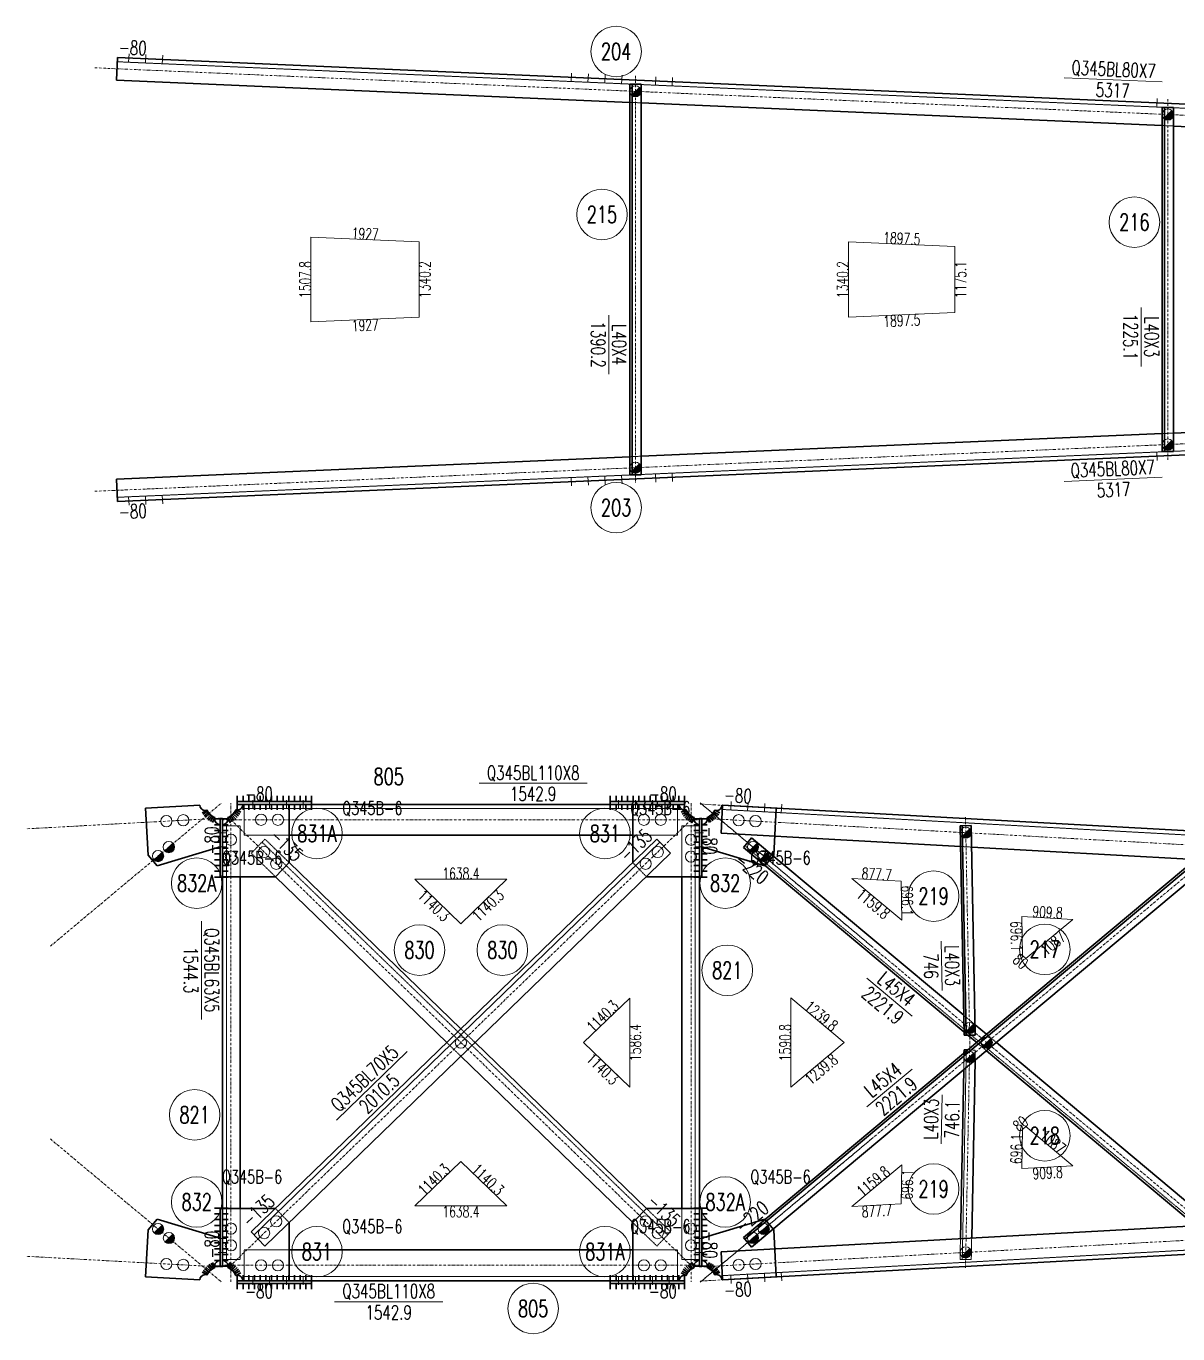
# Model space of a CAD drawing. Extents: x 4047 to 43290, y -150151 to -101862.
# Drawn here: x 23599 to 27700, y -113804 to -109148 of the extents above; entities that cross this region are included whole.
import ezdxf
from ezdxf.enums import TextEntityAlignment as Align

# ---------------------------------------------------------------- set-up
doc = ezdxf.new("R2010")
doc.units = 0
doc.header["$MEASUREMENT"] = 0
doc.linetypes.add('Dash', pattern=[2.75, 2, -0.75])
doc.linetypes.add('DashDot', pattern=[15.6, 9, -3, 0.6, -3])
doc.layers.get('0').update_dxf_attribs({"linetype": 'CONTINUOUS', "lineweight": 25})
doc.styles.get("Standard").update_dxf_attribs({"font": 'simplex.shx', "width": 0.7, "height": 3, "bigfont": 'gbhzfs.shx'})

# ---------------------------------------------------------------- blocks, each defined once
blk = doc.blocks.new('M16X40S')
at = {"color": 3, "linetype": 'Continuous', "lineweight": 13}
blk.add_line((-0.707, -0.707), (0.707, 0.707), dxfattribs=at)
blk.add_circle((0, 0), 1, dxfattribs=at)
for radius in [0.9, 0.8, 0.7, 0.6, 0.5, 0.4, 0.3, 0.2, 0.1]:
    blk.add_arc((0, 0), radius, 225, 45, dxfattribs=at)
blk = doc.blocks.new('M20X45S')
at = {"color": 3, "linetype": 'Continuous', "lineweight": 13}
blk.add_circle((0, 0), 1, dxfattribs=at)

msp = doc.modelspace()

# ---------------------------------------------------------------- linework, layer by layer
at = {"color": 1, "linetype": 'Dash', "lineweight": 20}
for p, q in [((23924.26328, -109274.64153), (29236.19232, -109505.92158)), ((25788.42762, -109420.86836), (25748.42762, -109419.12677)), ((27684.11243, -109503.40599), (27644.11243, -109501.6644)), ((23924.26328, -110825.47255), (29236.19232, -110594.1925)), ((27684.11243, -110596.70809), (27644.11243, -110598.44968)), ((25788.42762, -110679.24573), (25748.42762, -110680.98732)), ((24375.86453, -112028.8739), (24375.86453, -111918.8739)), ((24375.86453, -111918.8739), (24535.68979, -111918.8739)), ((24375.86453, -111933.8739), (25918.8057, -111933.8739)), ((25758.9803, -111918.8739), (25918.8057, -111918.8739)), ((25918.8057, -111918.8739), (25918.8057, -112028.8739)), ((26078.20214, -111937.15709), (31646.81861, -112242.8102)), ((24298.1475, -111994.90565), (24361.1475, -111994.90565)), ((24298.1475, -112176.39999), (24298.1475, -111994.90565)), ((24313.1475, -113539.21857), (24313.1475, -111994.90565)), ((24361.1475, -111994.90565), (24361.1475, -112176.39999)), ((24535.68979, -112028.8739), (24375.86453, -112028.8739)), ((25918.8057, -112028.8739), (25758.9803, -112028.8739)), ((25933.52273, -111994.90565), (25996.52273, -111994.90565)), ((25933.52273, -112176.40009), (25933.52273, -111994.90565)), ((25981.52273, -111994.90565), (25981.52273, -113539.21857)), ((25996.52273, -111994.90565), (25996.52273, -112176.40009)), ((24400.78693, -112092.92627), (24449.47994, -112042.63719)), ((24439.04572, -112053.41343), (25883.44896, -113451.97413)), ((24449.47994, -112042.63719), (24535.68979, -112126.11091)), ((27862.87906, -113491.94303), (26158.49676, -112066.50628)), ((26965.81024, -112071.00453), (26925.76089, -112068.80628)), ((24486.99679, -112176.39999), (24400.78693, -112092.92627)), ((25758.9803, -112126.11101), (25807.6733, -112176.40009)), ((26937.24986, -112669.57133), (26977.90745, -112703.57475)), ((25147.3351, -112718.3438), (25197.65033, -112767.06213)), ((26952.32463, -112740.84239), (26938.38996, -112729.18832)), ((25147.3351, -112815.78046), (25097.01986, -112767.06213)), ((27018.74703, -112796.39385), (26983.67533, -112767.06211)), ((27018.74703, -112737.73037), (27053.81873, -112767.06211)), ((26932.35062, -113539.10285), (26946.63719, -112793.10815)), ((26937.26777, -112864.53791), (26938.40952, -112804.91954)), ((26952.40051, -112793.21837), (26978.63134, -112793.72004)), ((26978.63134, -112793.72004), (26977.92632, -112830.53369)), ((26078.20214, -113596.96713), (31646.81861, -113291.31402)), ((24298.1475, -113539.21857), (24298.1475, -113357.72412)), ((24361.1475, -113357.72412), (24361.1475, -113539.21857)), ((24535.68993, -113408.0132), (24486.99693, -113357.72412)), ((25807.67332, -113357.72418), (25893.88317, -113441.1979)), ((25933.52273, -113539.21857), (25933.52273, -113357.72418)), ((25996.52273, -113357.72418), (25996.52273, -113539.21857)), ((25845.19017, -113491.48698), (25758.98032, -113408.01326)), ((25893.88317, -113441.1979), (25845.19017, -113491.48698)), ((26924.35208, -113538.94988), (26925.76221, -113465.31787)), ((26965.81164, -113463.11961), (26964.34477, -113539.71475)), ((24375.86453, -113505.25031), (24535.68993, -113505.25031)), ((24375.86453, -113615.25031), (24375.86453, -113505.25031)), ((25758.98032, -113505.25031), (25918.8057, -113505.25031)), ((25918.8057, -113505.25031), (25918.8057, -113615.25031)), ((24361.1475, -113539.21857), (24298.1475, -113539.21857)), ((25996.52273, -113539.21857), (25933.52273, -113539.21857)), ((26964.34477, -113539.71475), (26924.35208, -113538.94988)), ((25918.8057, -113600.25031), (24375.86453, -113600.25031)), ((24535.68993, -113615.25031), (24375.86453, -113615.25031)), ((25918.8057, -113615.25031), (25758.98032, -113615.25031))]:
    msp.add_line(p, q, dxfattribs=at)
at = {"color": 2, "linetype": 'DashDot', "lineweight": 15}
for p, q in [((23843.25154, -109296.13798), (29529.82564, -109543.72999)), ((25768.42762, -109324.95966), (25768.42762, -110775.15442)), ((27664.11243, -109407.4973), (27664.11243, -110692.61678)), ((23843.25154, -110803.9761), (29529.82564, -110556.38409)), ((23685.43946, -112423.88906), (24295.26093, -111913.84713)), ((24328.1475, -113619.21857), (24328.1475, -111914.90565)), ((25966.52273, -111914.90565), (25966.52273, -113619.21857)), ((25999.14471, -111917.79516), (31677.59586, -112229.47694)), ((27895.51482, -113499.68301), (25999.36072, -111913.86054)), ((26609.18242, -112423.91475), (25999.37139, -111913.86033)), ((24298.25965, -111967.71996), (23599.31184, -112006.08614)), ((24295.86453, -111973.8739), (25998.8057, -111973.8739)), ((24328.14735, -111973.8738), (25966.52275, -113560.25037)), ((25966.52273, -111973.8739), (24328.1475, -113560.25031)), ((25996.40359, -111967.71997), (31674.85474, -112279.40174)), ((25996.41058, -111967.71996), (26695.35839, -112006.08614)), ((26943.77674, -111964.86274), (26959.1878, -112770.71663)), ((27895.50636, -112034.4483), (25999.36072, -113620.26367)), ((26943.774, -113569.32681), (26959.20942, -112763.34311)), ((23685.48781, -113110.20946), (24295.29884, -113620.26388)), ((26609.23077, -113110.23515), (25999.4093, -113620.27708)), ((25996.40359, -113566.40425), (31674.85474, -113254.72247)), ((25999.14471, -113616.32905), (31677.59586, -113304.64728)), ((24298.25965, -113566.40425), (23599.31184, -113528.03808)), ((25998.8057, -113560.25031), (24295.86453, -113560.25031)), ((25996.41058, -113566.40425), (26695.35839, -113528.03808))]:
    msp.add_line(p, q, dxfattribs=at)
at = {"color": 7, "linetype": 'Continuous', "lineweight": 13}
for p, q in [((27294.62982, -109331.30117), (27644.29854, -109346.52566)), ((27569.11243, -110149.24362), (27569.11243, -110359.24362)), ((25673.42762, -110176.75617), (25673.42762, -110386.75617)), ((27294.62982, -110768.81291), (27644.29854, -110753.58842)), ((25211.99198, -111843.8739), (25596.99198, -111843.8739)), ((24223.1475, -112684.67662), (24223.1475, -112334.67662)), ((26857.20391, -112406.43278), (26860.54998, -112581.40079)), ((26753.92029, -112672.6821), (26592.83198, -112537.9581)), ((24955.80639, -112799.39733), (24704.361, -113042.86234)), ((26753.91747, -112861.44448), (26592.82916, -112996.16848)), ((26857.21477, -113127.66991), (26860.56558, -112952.70199)), ((25082.67825, -113690.25031), (24697.67825, -113690.25031))]:
    msp.add_line(p, q, dxfattribs=at)
at = {"color": 7, "linetype": 'Continuous', "lineweight": 30}
for p, q in [((25756.42762, -109354.95966), (25756.42762, -110745.15442)), ((27652.11243, -109437.4973), (27652.11243, -110662.61678)), ((24351.17277, -111908.86919), (24351.17277, -111888.88096)), ((24371.50875, -111908.86919), (24371.50875, -111888.88096)), ((24391.84473, -111908.86919), (24391.84473, -111888.88096)), ((24412.18071, -111908.86919), (24412.18071, -111888.88096)), ((24432.51669, -111908.86919), (24432.51669, -111888.88096)), ((24452.85267, -111908.86919), (24452.85267, -111888.88096)), ((24473.18865, -111908.86919), (24473.18865, -111888.88096)), ((24493.52464, -111908.86919), (24493.52464, -111888.88096)), ((24513.86062, -111908.86919), (24513.86062, -111888.88096)), ((24534.1966, -111908.86919), (24534.1966, -111888.88096)), ((24554.53258, -111908.86919), (24554.53258, -111888.88096)), ((24574.86856, -111908.86919), (24574.86856, -111888.88096)), ((24595.20454, -111908.86919), (24595.20454, -111888.88096)), ((24615.54052, -111908.86919), (24615.54052, -111888.88096)), ((25679.12971, -111908.86919), (25679.12971, -111888.88096)), ((25699.46569, -111908.86919), (25699.46569, -111888.88096)), ((25719.80167, -111908.86919), (25719.80167, -111888.88096)), ((25740.13765, -111908.86919), (25740.13765, -111888.88096)), ((25760.47363, -111908.86919), (25760.47363, -111888.88096)), ((25780.80961, -111908.86919), (25780.80961, -111888.88096)), ((25801.14559, -111908.86919), (25801.14559, -111888.88096)), ((25821.48158, -111908.86919), (25821.48158, -111888.88096)), ((25841.81756, -111908.86919), (25841.81756, -111888.88096)), ((25862.15354, -111908.86919), (25862.15354, -111888.88096)), ((25882.48952, -111908.86919), (25882.48952, -111888.88096)), ((25902.8255, -111908.86919), (25902.8255, -111888.88096)), ((25923.16148, -111908.86919), (25923.16148, -111888.88096)), ((25943.49746, -111908.86919), (25943.49746, -111888.88096)), ((24345.70598, -111938.16825), (24363.79792, -111946.69361)), ((24351.17277, -111918.86331), (24351.17277, -111938.85155)), ((24371.50875, -111918.86331), (24371.50875, -111938.85155)), ((24391.84473, -111918.86331), (24391.84473, -111938.85155)), ((24412.18071, -111918.86331), (24412.18071, -111938.85155)), ((24432.51669, -111918.86331), (24432.51669, -111938.85155)), ((24452.85267, -111918.86331), (24452.85267, -111938.85155)), ((24473.18865, -111918.86331), (24473.18865, -111938.85155)), ((24493.52464, -111918.86331), (24493.52464, -111938.85155)), ((24513.86062, -111918.86331), (24513.86062, -111938.85155)), ((24534.1966, -111918.86331), (24534.1966, -111938.85155)), ((24554.53258, -111918.86331), (24554.53258, -111938.85155)), ((24574.86856, -111918.86331), (24574.86856, -111938.85155)), ((24595.20454, -111918.86331), (24595.20454, -111938.85155)), ((24615.54052, -111918.86331), (24615.54052, -111938.85155)), ((25679.12971, -111918.86331), (25679.12971, -111938.85155)), ((25699.46569, -111918.86331), (25699.46569, -111938.85155)), ((25719.80167, -111918.86331), (25719.80167, -111938.85155)), ((25740.13765, -111918.86331), (25740.13765, -111938.85155)), ((25760.47363, -111918.86331), (25760.47363, -111938.85155)), ((25780.80961, -111918.86331), (25780.80961, -111938.85155)), ((25801.14559, -111918.86331), (25801.14559, -111938.85155)), ((25821.48158, -111918.86331), (25821.48158, -111938.85155)), ((25841.81756, -111918.86331), (25841.81756, -111938.85155)), ((25862.15354, -111918.86331), (25862.15354, -111938.85155)), ((25882.48952, -111918.86331), (25882.48952, -111938.85155)), ((25902.8255, -111918.86331), (25902.8255, -111938.85155)), ((25923.16148, -111918.86331), (25923.16148, -111938.85155)), ((25948.96425, -111938.16825), (25930.87231, -111946.69361)), ((25943.49746, -111918.86331), (25943.49746, -111938.85155)), ((24243.51951, -111940.05928), (24225.75601, -111949.24764)), ((24245.41023, -111943.42976), (24228.31015, -111953.80074)), ((24248.60421, -111948.14754), (24232.62482, -111960.17388)), ((24252.25383, -111952.52361), (24237.55501, -111966.08541)), ((24256.3226, -111956.5138), (24243.05142, -111971.47568)), ((24260.7697, -111960.07791), (24249.0589, -111976.29035)), ((24265.55045, -111963.18007), (24255.51711, -111980.48099)), ((24270.6168, -111965.78917), (24262.36113, -111984.00556)), ((24290.14279, -111970.90094), (24270.15455, -111970.90094)), ((24298.13808, -111970.90094), (24318.12632, -111970.90094)), ((24317.53048, -111965.85241), (24325.73628, -111984.09151)), ((24323.01242, -111963.01984), (24333.1417, -111980.26506)), ((24327.76965, -111959.8961), (24339.56814, -111976.04527)), ((24332.19151, -111956.31368), (24345.54152, -111971.20586)), ((24336.23414, -111952.30815), (24351.00262, -111965.79488)), ((24339.8574, -111947.91919), (24355.8972, -111959.86594)), ((24343.02523, -111943.19027), (24360.17655, -111953.47775)), ((25951.89262, -111943.59921), (25934.82819, -111954.03017)), ((25955.0995, -111948.30073), (25939.16028, -111960.38135)), ((25958.75911, -111952.6589), (25944.10396, -111966.2687)), ((25962.83513, -111956.6305), (25949.61017, -111971.63385)), ((25967.28719, -111960.17608), (25955.62436, -111976.42349)), ((25972.0712, -111963.26032), (25962.08696, -111980.58992)), ((25977.13975, -111965.85241), (25968.93395, -111984.09151)), ((25996.53215, -111970.90094), (25976.54391, -111970.90094)), ((26004.52744, -111970.90094), (26024.51568, -111970.90094)), ((26024.05343, -111965.78917), (26032.3091, -111984.00556)), ((26027.51583, -111964.07612), (26036.98639, -111981.69144)), ((26032.3951, -111961.12897), (26043.57767, -111977.7102)), ((26036.95549, -111957.70927), (26049.7382, -111973.09061)), ((26041.15119, -111953.85151), (26055.40607, -111967.87925)), ((26044.94012, -111949.59464), (26060.52445, -111962.12874)), ((26048.28439, -111944.98169), (26065.04215, -111955.89722)), ((26051.15072, -111940.05928), (26068.91422, -111949.24764)), ((24290.14279, -111991.60385), (24270.15455, -111991.60385)), ((24290.14279, -112012.30676), (24270.15455, -112012.30676)), ((24290.14279, -112033.00968), (24270.15455, -112033.00968)), ((24298.13808, -111991.60385), (24318.12632, -111991.60385)), ((24298.13808, -112012.30676), (24318.12632, -112012.30676)), ((24298.13808, -112033.00968), (24318.12632, -112033.00968)), ((25996.53215, -111991.60385), (25976.54391, -111991.60385)), ((25996.53215, -112012.30676), (25976.54391, -112012.30676)), ((25996.53215, -112033.00968), (25976.54391, -112033.00968)), ((26004.52744, -111991.60385), (26024.51568, -111991.60385)), ((26004.52744, -112012.30676), (26024.51568, -112012.30676)), ((26004.52744, -112033.00968), (26024.51568, -112033.00968)), ((26932.35255, -111995.08668), (26946.61639, -112740.95154)), ((24290.14279, -112053.71259), (24270.15455, -112053.71259)), ((24290.14279, -112074.4155), (24270.15455, -112074.4155)), ((24298.13808, -112053.71259), (24318.12632, -112053.71259)), ((24298.13808, -112074.4155), (24318.12632, -112074.4155)), ((25855.62436, -112053.41353), (24411.22129, -113451.97407)), ((25996.53215, -112053.71259), (25976.54391, -112053.71259)), ((25996.53215, -112074.4155), (25976.54391, -112074.4155)), ((26004.52744, -112053.71259), (26024.51568, -112053.71259)), ((26004.52744, -112074.4155), (26024.51568, -112074.4155)), ((27862.8706, -112042.18828), (26158.49676, -113467.61793)), ((24290.14279, -112095.11842), (24270.15455, -112095.11842)), ((24290.14279, -112115.82133), (24270.15455, -112115.82133)), ((24298.13808, -112095.11842), (24318.12632, -112095.11842)), ((24298.13808, -112115.82133), (24318.12632, -112115.82133)), ((25996.53215, -112095.11842), (25976.54391, -112095.11842)), ((25996.53215, -112115.82133), (25976.54391, -112115.82133)), ((26004.52744, -112095.11842), (26024.51568, -112095.11842)), ((26004.52744, -112115.82133), (26024.51568, -112115.82133)), ((24290.14279, -112136.52424), (24270.15455, -112136.52424)), ((24290.14279, -112157.22716), (24270.15455, -112157.22716)), ((24298.13808, -112136.52424), (24318.12632, -112136.52424)), ((24298.13808, -112157.22716), (24318.12632, -112157.22716)), ((25996.53215, -112136.52424), (25976.54391, -112136.52424)), ((25996.53215, -112157.22716), (25976.54391, -112157.22716)), ((26004.52744, -112136.52424), (26024.51568, -112136.52424)), ((26004.52744, -112157.22716), (26024.51568, -112157.22716)), ((24290.14279, -112177.93007), (24270.15455, -112177.93007)), ((24298.13808, -112177.93007), (24318.12632, -112177.93007)), ((25996.53215, -112177.93007), (25976.54391, -112177.93007)), ((26004.52744, -112177.93007), (26024.51568, -112177.93007)), ((24290.14279, -113356.19415), (24270.15455, -113356.19415)), ((24290.14279, -113376.89706), (24270.15455, -113376.89706)), ((24298.13808, -113356.19415), (24318.12632, -113356.19415)), ((24298.13808, -113376.89706), (24318.12632, -113376.89706)), ((25996.53215, -113356.19415), (25976.54391, -113356.19415)), ((25996.53215, -113376.89706), (25976.54391, -113376.89706)), ((26004.52744, -113356.19415), (26024.51568, -113356.19415)), ((26004.52744, -113376.89706), (26024.51568, -113376.89706)), ((24290.14279, -113397.59997), (24270.15455, -113397.59997)), ((24290.14279, -113418.30289), (24270.15455, -113418.30289)), ((24298.13808, -113397.59997), (24318.12632, -113397.59997)), ((24298.13808, -113418.30289), (24318.12632, -113418.30289)), ((25996.53215, -113397.59997), (25976.54391, -113397.59997)), ((25996.53215, -113418.30289), (25976.54391, -113418.30289)), ((26004.52744, -113397.59997), (26024.51568, -113397.59997)), ((26004.52744, -113418.30289), (26024.51568, -113418.30289)), ((24290.14279, -113439.0058), (24270.15455, -113439.0058)), ((24290.14279, -113459.70871), (24270.15455, -113459.70871)), ((24298.13808, -113439.0058), (24318.12632, -113439.0058)), ((24298.13808, -113459.70871), (24318.12632, -113459.70871)), ((25996.53215, -113439.0058), (25976.54391, -113439.0058)), ((25996.53215, -113459.70871), (25976.54391, -113459.70871)), ((26004.52744, -113439.0058), (26024.51568, -113439.0058)), ((26004.52744, -113459.70871), (26024.51568, -113459.70871)), ((24290.14279, -113480.41163), (24270.15455, -113480.41163)), ((24290.14279, -113501.11454), (24270.15455, -113501.11454)), ((24290.14279, -113521.81745), (24270.15455, -113521.81745)), ((24298.13808, -113480.41163), (24318.12632, -113480.41163)), ((24298.13808, -113501.11454), (24318.12632, -113501.11454)), ((24298.13808, -113521.81745), (24318.12632, -113521.81745)), ((25996.53215, -113480.41163), (25976.54391, -113480.41163)), ((25996.53215, -113501.11454), (25976.54391, -113501.11454)), ((25996.53215, -113521.81745), (25976.54391, -113521.81745)), ((26004.52744, -113480.41163), (26024.51568, -113480.41163)), ((26004.52744, -113501.11454), (26024.51568, -113501.11454)), ((26004.52744, -113521.81745), (26024.51568, -113521.81745)), ((24253.51904, -113580.2727), (24239.26416, -113566.24497)), ((24257.71474, -113576.41494), (24244.93203, -113561.0336)), ((24262.27514, -113572.99524), (24251.09256, -113556.41401)), ((24267.1544, -113570.0481), (24257.68384, -113552.43278)), ((24270.6168, -113568.33504), (24262.36113, -113550.11865)), ((24290.14279, -113542.52037), (24270.15455, -113542.52037)), ((24290.14279, -113563.22328), (24270.15455, -113563.22328)), ((24298.13808, -113542.52037), (24318.12632, -113542.52037)), ((24298.13808, -113563.22328), (24318.12632, -113563.22328)), ((24317.53048, -113568.27181), (24325.73628, -113550.0327)), ((24322.59903, -113570.86389), (24332.58327, -113553.53429)), ((24327.38304, -113573.94814), (24339.04587, -113557.70073)), ((24331.8351, -113577.49371), (24345.06006, -113562.49037)), ((24335.91113, -113581.46531), (24350.56627, -113567.85551)), ((25958.43609, -113581.81607), (25943.66761, -113568.32933)), ((25962.47872, -113577.81053), (25949.12871, -113562.91835)), ((25966.90058, -113574.22812), (25955.10209, -113558.07895)), ((25971.65781, -113571.10438), (25961.52853, -113553.85916)), ((25977.13975, -113568.27181), (25968.93395, -113550.0327)), ((25996.53215, -113542.52037), (25976.54391, -113542.52037)), ((25996.53215, -113563.22328), (25976.54391, -113563.22328)), ((26004.52744, -113542.52037), (26024.51568, -113542.52037)), ((26004.52744, -113563.22328), (26024.51568, -113563.22328)), ((26024.05343, -113568.33504), (26032.3091, -113550.11865)), ((26029.11978, -113570.94414), (26039.15312, -113553.64322)), ((26033.90053, -113574.0463), (26045.61133, -113557.83386)), ((26038.34763, -113577.61041), (26051.61881, -113562.64854)), ((26042.4164, -113581.60061), (26057.11522, -113568.0388)), ((24243.51951, -113594.06493), (24225.75601, -113584.87658)), ((24246.38584, -113589.14252), (24229.62808, -113578.227)), ((24249.73011, -113584.52957), (24234.14578, -113571.99547)), ((24339.57073, -113585.82349), (24355.50995, -113573.74287)), ((24342.77761, -113590.52501), (24359.84204, -113580.09404)), ((24345.70598, -113595.95597), (24363.79792, -113587.4306)), ((24351.17277, -113615.2609), (24351.17277, -113595.27267)), ((24371.50875, -113615.2609), (24371.50875, -113595.27267)), ((24391.84473, -113615.2609), (24391.84473, -113595.27267)), ((24412.18071, -113615.2609), (24412.18071, -113595.27267)), ((24432.51669, -113615.2609), (24432.51669, -113595.27267)), ((24452.85267, -113615.2609), (24452.85267, -113595.27267)), ((24473.18865, -113615.2609), (24473.18865, -113595.27267)), ((24493.52464, -113615.2609), (24493.52464, -113595.27267)), ((24513.86062, -113615.2609), (24513.86062, -113595.27267)), ((24534.1966, -113615.2609), (24534.1966, -113595.27267)), ((24554.53258, -113615.2609), (24554.53258, -113595.27267)), ((24574.86856, -113615.2609), (24574.86856, -113595.27267)), ((24595.20454, -113615.2609), (24595.20454, -113595.27267)), ((24615.54052, -113615.2609), (24615.54052, -113595.27267)), ((25679.12971, -113615.2609), (25679.12971, -113595.27267)), ((25699.46569, -113615.2609), (25699.46569, -113595.27267)), ((25719.80167, -113615.2609), (25719.80167, -113595.27267)), ((25740.13765, -113615.2609), (25740.13765, -113595.27267)), ((25760.47363, -113615.2609), (25760.47363, -113595.27267)), ((25780.80961, -113615.2609), (25780.80961, -113595.27267)), ((25801.14559, -113615.2609), (25801.14559, -113595.27267)), ((25821.48158, -113615.2609), (25821.48158, -113595.27267)), ((25841.81756, -113615.2609), (25841.81756, -113595.27267)), ((25862.15354, -113615.2609), (25862.15354, -113595.27267)), ((25882.48952, -113615.2609), (25882.48952, -113595.27267)), ((25902.8255, -113615.2609), (25902.8255, -113595.27267)), ((25923.16148, -113615.2609), (25923.16148, -113595.27267)), ((25948.96425, -113595.95597), (25930.87231, -113587.4306)), ((25951.645, -113590.93394), (25934.49368, -113580.64646)), ((25954.81283, -113586.20502), (25938.77303, -113574.25828)), ((25943.49746, -113615.2609), (25943.49746, -113595.27267)), ((26046.06602, -113585.97667), (26062.04541, -113573.95033)), ((26049.26, -113590.69446), (26066.36008, -113580.32348)), ((26051.15072, -113594.06493), (26068.91422, -113584.87658)), ((24351.17277, -113625.25502), (24351.17277, -113645.24326)), ((24371.50875, -113625.25502), (24371.50875, -113645.24326)), ((24391.84473, -113625.25502), (24391.84473, -113645.24326)), ((24412.18071, -113625.25502), (24412.18071, -113645.24326)), ((24432.51669, -113625.25502), (24432.51669, -113645.24326)), ((24452.85267, -113625.25502), (24452.85267, -113645.24326)), ((24473.18865, -113625.25502), (24473.18865, -113645.24326)), ((24493.52464, -113625.25502), (24493.52464, -113645.24326)), ((24513.86062, -113625.25502), (24513.86062, -113645.24326)), ((24534.1966, -113625.25502), (24534.1966, -113645.24326)), ((24554.53258, -113625.25502), (24554.53258, -113645.24326)), ((24574.86856, -113625.25502), (24574.86856, -113645.24326)), ((24595.20454, -113625.25502), (24595.20454, -113645.24326)), ((24615.54052, -113625.25502), (24615.54052, -113645.24326)), ((25679.12971, -113625.25502), (25679.12971, -113645.24326)), ((25699.46569, -113625.25502), (25699.46569, -113645.24326)), ((25719.80167, -113625.25502), (25719.80167, -113645.24326)), ((25740.13765, -113625.25502), (25740.13765, -113645.24326)), ((25760.47363, -113625.25502), (25760.47363, -113645.24326)), ((25780.80961, -113625.25502), (25780.80961, -113645.24326)), ((25801.14559, -113625.25502), (25801.14559, -113645.24326)), ((25821.48158, -113625.25502), (25821.48158, -113645.24326)), ((25841.81756, -113625.25502), (25841.81756, -113645.24326)), ((25862.15354, -113625.25502), (25862.15354, -113645.24326)), ((25882.48952, -113625.25502), (25882.48952, -113645.24326)), ((25902.8255, -113625.25502), (25902.8255, -113645.24326)), ((25923.16148, -113625.25502), (25923.16148, -113645.24326)), ((25943.49746, -113625.25502), (25943.49746, -113645.24326))]:
    msp.add_line(p, q, dxfattribs=at)
at = {"color": 1, "linetype": 'Continuous', "lineweight": 18}
for p, q in [((24613.32197, -109899.27323), (24613.32197, -110200.84085)), ((24998.35719, -109916.03757), (24613.32197, -109899.27323)), ((24998.35719, -110184.07652), (24998.35719, -109916.03757)), ((26526.70154, -109916.03757), (26526.70154, -110184.07652)), ((26905.8385, -109932.54509), (26526.70154, -109916.03757)), ((26905.8385, -110167.56899), (26905.8385, -109932.54509)), ((26526.70154, -110184.07652), (26905.8385, -110167.56899)), ((24613.32197, -110200.84085), (24998.35719, -110184.07652)), ((24983.49758, -112185.39076), (25147.3351, -112344.02841)), ((25311.17263, -112185.39076), (24983.49758, -112185.39076)), ((25147.3351, -112344.02841), (25311.17263, -112185.39076)), ((26539.41928, -112182.91492), (26717.34828, -112331.7234)), ((26714.68645, -112192.53508), (26539.41928, -112182.91492)), ((26717.34828, -112331.7234), (26714.68645, -112192.53508)), ((27144.12299, -112318.39569), (27146.78481, -112457.58401)), ((27325.81734, -112328.36863), (27144.12299, -112318.39569)), ((27159.06289, -112467.85261), (27325.81734, -112328.36863)), ((27146.78481, -112457.58401), (27159.06289, -112467.85261)), ((25748.0727, -112608.42447), (25584.23517, -112767.06212)), ((25748.0727, -112925.69976), (25748.0727, -112608.42447)), ((26512.30754, -112767.06211), (26322.10047, -112607.98504)), ((26322.10047, -112607.98504), (26322.10047, -112926.13918)), ((25584.23517, -112767.06212), (25748.0727, -112925.69976)), ((26322.10047, -112926.13918), (26512.30754, -112767.06211)), ((27146.79249, -113076.53378), (27144.12682, -113215.72531)), ((27159.06672, -113066.2684), (27146.79249, -113076.53378)), ((27325.82117, -113205.75238), (27159.06672, -113066.2684)), ((25147.33511, -113190.09583), (24983.49759, -113348.73347)), ((25311.17263, -113348.73347), (25147.33511, -113190.09583)), ((26717.35723, -113202.39333), (26539.42439, -113351.20502)), ((26714.69157, -113341.58486), (26717.35723, -113202.39333)), ((27144.12682, -113215.72531), (27325.82117, -113205.75238)), ((24983.49759, -113348.73347), (25311.17263, -113348.73347)), ((26539.42439, -113351.20502), (26714.69157, -113341.58486))]:
    msp.add_line(p, q, dxfattribs=at)
at = {"color": 7, "linetype": 'Continuous', "lineweight": 30}
for points in [[(23921.43588, -109339.58), (23924.91576, -109259.65573)], [(23924.91576, -109259.65573), (29037.0341, -109482.23607)], [(25748.42762, -109419.12677), (23921.43588, -109339.58)], [(25788.42762, -109354.95966), (25748.42762, -109354.95966)], [(25748.42762, -109354.95966), (25748.42762, -110745.15442)], [(25788.42762, -110745.15442), (25788.42762, -109354.95966)], [(27644.11243, -109501.6644), (25788.42762, -109420.86836)], [(27684.11243, -109437.4973), (27644.11243, -109437.4973)], [(27644.11243, -109437.4973), (27644.11243, -110662.61678)], [(27684.11243, -110662.61678), (27684.11243, -109437.4973)], [(29233.36492, -109570.86006), (27684.11243, -109503.40599)], [(29233.36492, -110529.25402), (27684.11243, -110596.70809)], [(23924.91576, -110840.45836), (29037.0341, -110617.87801)], [(27644.11243, -110598.44968), (25788.42762, -110679.24573)], [(25748.42762, -110680.98732), (23921.43588, -110760.53408)], [(27644.11243, -110662.61678), (27684.11243, -110662.61678)], [(23921.43588, -110760.53408), (23924.91576, -110840.45836)], [(25748.42762, -110745.15442), (25788.42762, -110745.15442)], [(24217.52753, -111922.08793), (24024.62445, -111932.6798)], [(24024.62445, -111932.6798), (24033.80942, -112099.97707)], [(24219.22772, -111929.12907), (24217.52753, -111922.08793)], [(24223.32425, -111935.10279), (24219.22772, -111929.12907)], [(24229.27976, -111939.22551), (24223.32425, -111935.10279)], [(24236.31306, -111940.95644), (24229.27976, -111939.22551)], [(24345.70598, -111938.16825), (24343.02523, -111943.19027)], [(24353.02085, -111938.76508), (24345.70598, -111938.16825)], [(24351.17277, -111908.86919), (24351.17277, -111918.86331)], [(24615.54052, -111908.86919), (24351.17277, -111908.86919)], [(24351.17277, -111918.86331), (24615.54052, -111918.86331)], [(24360.01241, -111936.69645), (24353.02085, -111938.76508)], [(24365.79787, -111932.25915), (24360.01241, -111936.69645)], [(24369.60833, -111926.04292), (24365.79787, -111932.25915)], [(24370.93735, -111918.8739), (24369.60833, -111926.04292)], [(24535.68979, -111918.8739), (24370.93735, -111918.8739)], [(24535.68979, -111918.8739), (25758.9803, -111918.8739)], [(24535.68979, -112126.11091), (24535.68979, -111918.8739)], [(24615.54052, -111918.86331), (24615.54052, -111908.86919)], [(25679.12971, -111908.86919), (25679.12971, -111918.86331)], [(25943.49746, -111908.86919), (25679.12971, -111908.86919)], [(25679.12971, -111918.86331), (25943.49746, -111918.86331)], [(25923.73288, -111918.8739), (25758.9803, -111918.8739)], [(25758.9803, -111918.8739), (25758.9803, -112126.11101)], [(25925.0619, -111926.04292), (25923.73288, -111918.8739)], [(25928.87236, -111932.25915), (25925.0619, -111926.04292)], [(25934.65782, -111936.69645), (25928.87236, -111932.25915)], [(25941.64938, -111938.76508), (25934.65782, -111936.69645)], [(25948.96425, -111938.16825), (25941.64938, -111938.76508)], [(25943.49746, -111918.86331), (25943.49746, -111908.86919)], [(25951.89262, -111943.59921), (25948.96425, -111938.16825)], [(26065.39047, -111939.22551), (26058.35717, -111940.95644)], [(26071.34598, -111935.10279), (26065.39047, -111939.22551)], [(26075.44251, -111929.12907), (26071.34598, -111935.10279)], [(26073.54224, -112022.02926), (26079.02447, -111922.17965)], [(26077.1427, -111922.08793), (26075.44251, -111929.12907)], [(26270.04538, -111932.67978), (26077.1427, -111922.08793)], [(26079.02447, -111922.17965), (31131.87511, -112199.52313)], [(26260.86042, -112099.97675), (26270.04538, -111932.67978)], [(24243.51951, -111940.05928), (24236.31306, -111940.95644)], [(24245.41023, -111943.42976), (24243.51951, -111940.05928)], [(24248.60421, -111948.14754), (24245.41023, -111943.42976)], [(24252.25383, -111952.52361), (24248.60421, -111948.14754)], [(24256.3226, -111956.5138), (24252.25383, -111952.52361)], [(24260.7697, -111960.07791), (24256.3226, -111956.5138)], [(24265.55045, -111963.18007), (24260.7697, -111960.07791)], [(24270.6168, -111965.78917), (24265.55045, -111963.18007)], [(24270.12976, -111973.0002), (24270.6168, -111965.78917)], [(24272.24234, -111979.93016), (24270.12976, -111973.0002)], [(24276.68499, -111985.6528), (24272.24234, -111979.93016)], [(24282.87475, -111989.4172), (24276.68499, -111985.6528)], [(24298.13808, -111970.90094), (24290.14279, -111970.90094)], [(24290.14279, -111970.90094), (24290.14279, -112177.93007)], [(24298.13808, -112177.93007), (24298.13808, -111970.90094)], [(24311.4265, -111985.69608), (24305.24949, -111989.4377)], [(24315.87193, -111980.00456), (24311.4265, -111985.69608)], [(24318.00615, -111973.10527), (24315.87193, -111980.00456)], [(24323.01242, -111963.01984), (24317.53048, -111965.85241)], [(24317.53048, -111965.85241), (24318.00615, -111973.10527)], [(24327.76965, -111959.8961), (24323.01242, -111963.01984)], [(24332.19151, -111956.31368), (24327.76965, -111959.8961)], [(24336.23414, -111952.30815), (24332.19151, -111956.31368)], [(24339.8574, -111947.91919), (24336.23414, -111952.30815)], [(24343.02523, -111943.19027), (24339.8574, -111947.91919)], [(25955.0995, -111948.30073), (25951.89262, -111943.59921)], [(25958.75911, -111952.6589), (25955.0995, -111948.30073)], [(25962.83513, -111956.6305), (25958.75911, -111952.6589)], [(25967.28719, -111960.17608), (25962.83513, -111956.6305)], [(25972.0712, -111963.26032), (25967.28719, -111960.17608)], [(25977.13975, -111965.85241), (25972.0712, -111963.26032)], [(25976.66408, -111973.10527), (25977.13975, -111965.85241)], [(25978.7983, -111980.00456), (25976.66408, -111973.10527)], [(25983.24373, -111985.69608), (25978.7983, -111980.00456)], [(25989.42074, -111989.4377), (25983.24373, -111985.69608)], [(25996.53215, -111970.90094), (26004.52744, -111970.90094)], [(25996.53215, -112177.93007), (25996.53215, -111970.90094)], [(26004.52744, -111970.90094), (26004.52744, -112177.93007)], [(26017.98524, -111985.6528), (26011.79548, -111989.4172)], [(26022.42789, -111979.93016), (26017.98524, -111985.6528)], [(26024.54047, -111973.0002), (26022.42789, -111979.93016)], [(26027.51583, -111964.07612), (26024.05343, -111965.78917)], [(26024.05343, -111965.78917), (26024.54047, -111973.0002)], [(26032.3951, -111961.12897), (26027.51583, -111964.07612)], [(26036.95549, -111957.70927), (26032.3951, -111961.12897)], [(26041.15119, -111953.85151), (26036.95549, -111957.70927)], [(26044.94012, -111949.59464), (26041.15119, -111953.85151)], [(26048.28439, -111944.98169), (26044.94012, -111949.59464)], [(26051.15072, -111940.05928), (26048.28439, -111944.98169)], [(26058.35717, -111940.95644), (26051.15072, -111940.05928)], [(24289.99941, -111990.72939), (24282.87475, -111989.4172)], [(24289.99941, -112070.65392), (24289.99941, -111990.72939)], [(24305.24949, -111989.4377), (24298.14632, -111990.74158)], [(24298.14632, -111990.74158), (24298.14632, -112176.39999)], [(25758.9803, -112028.8739), (24535.68979, -112028.8739)], [(25996.52391, -111990.74158), (25989.42074, -111989.4377)], [(25996.52391, -112176.40009), (25996.52391, -111990.74158)], [(26011.79548, -111989.4172), (26004.67082, -111990.72939)], [(26004.67082, -111990.72939), (26004.67082, -112070.65392)], [(26925.76089, -112068.80628), (26073.54224, -112022.02926)], [(26964.3467, -111994.47488), (26924.35401, -111995.23963)], [(26924.35401, -111995.23963), (26938.61785, -112741.10449)], [(26978.61054, -112740.33974), (26964.3467, -111994.47488)], [(24065.88492, -112138.33143), (24289.99941, -112070.65392)], [(25845.19015, -112042.63729), (24400.78708, -113441.19784)], [(25893.88315, -112092.92637), (25845.19015, -112042.63729)], [(26004.67082, -112070.65392), (26228.78492, -112138.33111)], [(27857.73826, -112036.05158), (26153.36442, -113461.48124)], [(26153.36442, -112072.64297), (26182.23384, -112038.12405)], [(26938.38996, -112729.18832), (26153.36442, -112072.64297)], [(26182.23384, -112038.12405), (26937.24986, -112669.57133)], [(26182.23384, -113496.00016), (27886.60769, -112070.57051)], [(27738.84072, -112113.43503), (26965.81024, -112071.00453)], [(24033.80942, -112099.97707), (24065.88492, -112138.33143)], [(24449.48008, -113491.48692), (25893.88315, -112092.92637)], [(24486.99679, -112176.39999), (24535.68979, -112126.11091)], [(24535.68979, -112126.11091), (25147.3351, -112718.3438)], [(26228.78492, -112138.33111), (26260.86042, -112099.97675)], [(24290.14279, -112177.93007), (24298.13808, -112177.93007)], [(24298.14632, -112176.39999), (24486.99679, -112176.39999)], [(24298.1475, -113357.72412), (24298.1475, -112176.39999)], [(24361.1475, -112176.39999), (24361.1475, -113357.72412)], [(25097.01986, -112767.06213), (24486.99679, -112176.39999)], [(25807.6733, -112176.40009), (25996.52391, -112176.40009)], [(25933.52273, -113357.72418), (25933.52273, -112176.40009)], [(25996.52273, -112176.40009), (25996.52273, -113357.72418)], [(26004.52744, -112177.93007), (25996.53215, -112177.93007)], [(26977.90745, -112703.57475), (27018.74703, -112737.73037)], [(25197.65033, -112767.06213), (25807.67332, -113357.72418)], [(26938.61785, -112741.10449), (26978.61054, -112740.33974)], [(26983.67533, -112767.06211), (26952.32463, -112740.84239)], [(27053.81873, -112767.06211), (27763.85751, -113360.8933)], [(25758.98032, -113408.01326), (25147.3351, -112815.78046)], [(26938.40952, -112804.91954), (26938.63865, -112792.95517)], [(26938.63865, -112792.95517), (26952.40051, -112793.21837)], [(27734.98808, -113395.41222), (27018.74703, -112796.39385)], [(26925.76221, -113465.31787), (26937.26777, -112864.53791)], [(26977.92632, -112830.53369), (26965.81164, -113463.11961)], [(26079.02447, -113611.94457), (31131.87511, -113334.60108)], [(24290.14279, -113356.19415), (24298.13808, -113356.19415)], [(24290.14279, -113563.22328), (24290.14279, -113356.19415)], [(24298.13808, -113356.19415), (24298.13808, -113563.22328)], [(24298.14632, -113357.72412), (24298.14632, -113543.38263)], [(24486.99693, -113357.72412), (24298.14632, -113357.72412)], [(25807.67332, -113357.72418), (25758.98032, -113408.01326)], [(25996.52391, -113357.72418), (25807.67332, -113357.72418)], [(25996.52391, -113543.38263), (25996.52391, -113357.72418)], [(25996.53215, -113356.19415), (25996.53215, -113563.22328)], [(26004.52744, -113356.19415), (25996.53215, -113356.19415)], [(26004.52744, -113563.22328), (26004.52744, -113356.19415)], [(24065.88531, -113395.7931), (24033.80981, -113434.14746)], [(24289.99941, -113463.4703), (24065.88531, -113395.7931)], [(24535.68993, -113615.25031), (24535.68993, -113408.0132)], [(25758.98032, -113408.01326), (25758.98032, -113615.25031)], [(26228.78531, -113395.79278), (26004.67082, -113463.4703)], [(27738.83075, -113420.68974), (26073.54224, -113512.09496)], [(26260.86081, -113434.14714), (26228.78531, -113395.79278)], [(24033.80981, -113434.14746), (24024.62485, -113601.44443)], [(24289.99941, -113543.39482), (24289.99941, -113463.4703)], [(24400.78708, -113441.19784), (24449.48008, -113491.48692)], [(26004.67082, -113463.4703), (26004.67082, -113543.39482)], [(26153.36442, -113461.48124), (26182.23384, -113496.00016)], [(26270.04578, -113601.44441), (26260.86081, -113434.14714)], [(24535.68993, -113505.25031), (25758.98032, -113505.25031)], [(26073.54224, -113512.09496), (26079.02447, -113611.94457)], [(24267.1544, -113570.0481), (24270.6168, -113568.33504)], [(24270.12976, -113561.12401), (24272.24234, -113554.19405)], [(24270.6168, -113568.33504), (24270.12976, -113561.12401)], [(24272.24234, -113554.19405), (24276.68499, -113548.47141)], [(24276.68499, -113548.47141), (24282.87475, -113544.70701)], [(24282.87475, -113544.70701), (24289.99941, -113543.39482)], [(24298.13808, -113563.22328), (24290.14279, -113563.22328)], [(24298.14632, -113543.38263), (24305.24949, -113544.68651)], [(24305.24949, -113544.68651), (24311.4265, -113548.42814)], [(24311.4265, -113548.42814), (24315.87193, -113554.11965)], [(24315.87193, -113554.11965), (24318.00615, -113561.01894)], [(24318.00615, -113561.01894), (24317.53048, -113568.27181)], [(24317.53048, -113568.27181), (24322.59903, -113570.86389)], [(25971.65781, -113571.10438), (25977.13975, -113568.27181)], [(25976.66408, -113561.01894), (25978.7983, -113554.11965)], [(25977.13975, -113568.27181), (25976.66408, -113561.01894)], [(25978.7983, -113554.11965), (25983.24373, -113548.42814)], [(25983.24373, -113548.42814), (25989.42074, -113544.68651)], [(25989.42074, -113544.68651), (25996.52391, -113543.38263)], [(25996.53215, -113563.22328), (26004.52744, -113563.22328)], [(26004.67082, -113543.39482), (26011.79548, -113544.70701)], [(26011.79548, -113544.70701), (26017.98524, -113548.47141)], [(26017.98524, -113548.47141), (26022.42789, -113554.19405)], [(26022.42789, -113554.19405), (26024.54047, -113561.12401)], [(26024.54047, -113561.12401), (26024.05343, -113568.33504)], [(26024.05343, -113568.33504), (26029.11978, -113570.94414)], [(24024.62485, -113601.44443), (24217.52753, -113612.03628)], [(24217.52753, -113612.03628), (24219.22772, -113604.99515)], [(24219.22772, -113604.99515), (24223.32425, -113599.02143)], [(24223.32425, -113599.02143), (24229.27976, -113594.89871)], [(24229.27976, -113594.89871), (24236.31306, -113593.16777)], [(24236.31306, -113593.16777), (24243.51951, -113594.06493)], [(24243.51951, -113594.06493), (24246.38584, -113589.14252)], [(24246.38584, -113589.14252), (24249.73011, -113584.52957)], [(24249.73011, -113584.52957), (24253.51904, -113580.2727)], [(24253.51904, -113580.2727), (24257.71474, -113576.41494)], [(24257.71474, -113576.41494), (24262.27514, -113572.99524)], [(24262.27514, -113572.99524), (24267.1544, -113570.0481)], [(24322.59903, -113570.86389), (24327.38304, -113573.94814)], [(24327.38304, -113573.94814), (24331.8351, -113577.49371)], [(24331.8351, -113577.49371), (24335.91113, -113581.46531)], [(24335.91113, -113581.46531), (24339.57073, -113585.82349)], [(24339.57073, -113585.82349), (24342.77761, -113590.52501)], [(24342.77761, -113590.52501), (24345.70598, -113595.95597)], [(24345.70598, -113595.95597), (24353.02085, -113595.35913)], [(24351.17277, -113615.2609), (24351.17277, -113625.25502)], [(24615.54052, -113615.2609), (24351.17277, -113615.2609)], [(24353.02085, -113595.35913), (24360.01241, -113597.42776)], [(24360.01241, -113597.42776), (24365.79787, -113601.86506)], [(24365.79787, -113601.86506), (24369.60833, -113608.0813)], [(24369.60833, -113608.0813), (24370.93735, -113615.25031)], [(24370.93735, -113615.25031), (24535.68993, -113615.25031)], [(25758.98032, -113615.25031), (24535.68993, -113615.25031)], [(24615.54052, -113625.25502), (24615.54052, -113615.2609)], [(25679.12971, -113615.2609), (25679.12971, -113625.25502)], [(25943.49746, -113615.2609), (25679.12971, -113615.2609)], [(25758.98032, -113615.25031), (25923.73288, -113615.25031)], [(25923.73288, -113615.25031), (25925.0619, -113608.0813)], [(25925.0619, -113608.0813), (25928.87236, -113601.86506)], [(25928.87236, -113601.86506), (25934.65782, -113597.42776)], [(25934.65782, -113597.42776), (25941.64938, -113595.35913)], [(25941.64938, -113595.35913), (25948.96425, -113595.95597)], [(25943.49746, -113625.25502), (25943.49746, -113615.2609)], [(25948.96425, -113595.95597), (25951.645, -113590.93394)], [(25951.645, -113590.93394), (25954.81283, -113586.20502)], [(25954.81283, -113586.20502), (25958.43609, -113581.81607)], [(25958.43609, -113581.81607), (25962.47872, -113577.81053)], [(25962.47872, -113577.81053), (25966.90058, -113574.22812)], [(25966.90058, -113574.22812), (25971.65781, -113571.10438)], [(26029.11978, -113570.94414), (26033.90053, -113574.0463)], [(26033.90053, -113574.0463), (26038.34763, -113577.61041)], [(26038.34763, -113577.61041), (26042.4164, -113581.60061)], [(26042.4164, -113581.60061), (26046.06602, -113585.97667)], [(26046.06602, -113585.97667), (26049.26, -113590.69446)], [(26049.26, -113590.69446), (26051.15072, -113594.06493)], [(26051.15072, -113594.06493), (26058.35717, -113593.16777)], [(26058.35717, -113593.16777), (26065.39047, -113594.89871)], [(26065.39047, -113594.89871), (26071.34598, -113599.02143)], [(26071.34598, -113599.02143), (26075.44251, -113604.99515)], [(26075.44251, -113604.99515), (26077.1427, -113612.03628)], [(26077.1427, -113612.03628), (26270.04578, -113601.44441)], [(24351.17277, -113625.25502), (24615.54052, -113625.25502)], [(25679.12971, -113625.25502), (25943.49746, -113625.25502)]]:
    msp.add_lwpolyline(points, dxfattribs=at)
at = {"color": 3, "linetype": 'Continuous', "lineweight": 20}
for points in [[(23965.53038, -109246.40986), (23964.22542, -109276.38147)], [(24025.47359, -109249.01978), (24024.16863, -109278.99138)], [(24085.4168, -109251.62969), (24084.11184, -109281.60129)], [(25541.03773, -109315.00706), (25539.73278, -109344.97866)], [(25600.98094, -109317.61697), (25599.67599, -109347.58858)], [(25660.92415, -109320.22688), (25659.6192, -109350.19849)], [(25720.86736, -109322.8368), (25719.56241, -109352.8084)], [(25840.75378, -109328.05662), (25839.44882, -109358.02822)], [(25900.69699, -109330.66653), (25899.39203, -109360.63814)], [(27626.54271, -109405.80942), (27625.23775, -109435.78102)], [(27626.54271, -110694.30466), (27625.23775, -110664.33306)], [(25541.03773, -110785.10702), (25539.73278, -110755.13542)], [(25600.98094, -110782.49711), (25599.67599, -110752.52551)], [(25660.92415, -110779.8872), (25659.6192, -110749.91559)], [(25720.86736, -110777.27729), (25719.56241, -110747.30568)], [(25840.75378, -110772.05746), (25839.44882, -110742.08586)], [(25900.69699, -110769.44755), (25899.39203, -110739.47594)], [(24025.47359, -110851.0943), (24024.16863, -110821.1227)], [(24085.4168, -110848.48439), (24084.11184, -110818.51279)], [(23965.53038, -110853.70422), (23964.22542, -110823.73261)], [(24405.86453, -111903.8739), (24405.86453, -111933.8739)], [(24465.86453, -111903.8739), (24465.86453, -111933.8739)], [(24525.86453, -111903.8739), (24525.86453, -111933.8739)], [(24585.86453, -111903.8739), (24585.86453, -111933.8739)], [(25708.8057, -111903.8739), (25708.8057, -111933.8739)], [(25768.8057, -111903.8739), (25768.8057, -111933.8739)], [(25828.8057, -111903.8739), (25828.8057, -111933.8739)], [(25888.8057, -111903.8739), (25888.8057, -111933.8739)], [(26109.80166, -111908.84638), (26108.15699, -111938.80127)], [(26169.71149, -111912.13474), (26168.06682, -111942.08963)], [(26229.62131, -111915.4231), (26227.97664, -111945.37799)], [(26289.53113, -111918.71147), (26287.88646, -111948.66635)], [(24283.1475, -112019.90565), (24313.1475, -112019.90565)], [(26011.52273, -112019.90565), (25981.52273, -112019.90565)], [(24283.1475, -112069.90565), (24313.1475, -112069.90565)], [(26011.52273, -112069.90565), (25981.52273, -112069.90565)], [(24283.1475, -113464.21857), (24313.1475, -113464.21857)], [(26011.52273, -113464.21857), (25981.52273, -113464.21857)], [(24283.1475, -113514.21857), (24313.1475, -113514.21857)], [(26011.52273, -113514.21857), (25981.52273, -113514.21857)], [(24405.86453, -113630.25031), (24405.86453, -113600.25031)], [(24465.86453, -113630.25031), (24465.86453, -113600.25031)], [(24525.86453, -113630.25031), (24525.86453, -113600.25031)], [(24585.86453, -113630.25031), (24585.86453, -113600.25031)], [(25708.8057, -113630.25031), (25708.8057, -113600.25031)], [(25768.8057, -113630.25031), (25768.8057, -113600.25031)], [(25828.8057, -113630.25031), (25828.8057, -113600.25031)], [(25888.8057, -113630.25031), (25888.8057, -113600.25031)], [(26109.80166, -113625.27783), (26108.15699, -113595.32295)], [(26169.71149, -113621.98947), (26168.06682, -113592.03459)], [(26229.62131, -113618.70111), (26227.97664, -113588.74623)], [(26289.53113, -113615.41275), (26287.88646, -113585.45787)]]:
    msp.add_lwpolyline(points, dxfattribs=at)
at = {"color": 7, "linetype": 'Continuous', "lineweight": 13}
for centre in [(25699.86513, -109237.84278), (25649.42762, -109818.35791), (27545.11243, -109845.87046), (25699.86513, -110862.2713), (24634.68979, -112022.49241), (25659.9803, -112022.49246), (24206.56149, -112199.26574), (26088.10862, -112199.26561), (26830.12672, -112245.75401), (24999.8135, -112437.70097), (25294.85664, -112437.70102), (27226.1009, -112435.25317), (26095.52273, -112509.67662), (24199.1475, -113024.44759), (27226.10654, -113098.87578), (26830.13237, -113288.39193), (24206.56161, -113334.85861), (26088.10874, -113334.85847), (24634.68993, -113511.63176), (25659.98032, -113511.63179), (25404.49198, -113714.25031)]:
    msp.add_circle(centre, 90, dxfattribs=at)

# ---------------------------------------------------------------- block references
at = {"color": 3, "linetype": 'Continuous', "lineweight": 13, "xscale": 20, "yscale": 20, "zscale": 20}
for name, p in [('M16X40S', (25768.42762, -109379.95966)), ('M16X40S', (27664.11243, -109462.4973)), ('M16X40S', (27664.11243, -110637.61678)), ('M16X40S', (25768.42762, -110720.15442)), ('M20X45S', (24098.57032, -111978.68117)), ('M20X45S', (24158.47708, -111975.39281)), ('M20X45S', (24435.86453, -111973.8739)), ('M20X45S', (24495.86453, -111973.8739)), ('M20X45S', (25798.8057, -111973.8739)), ('M20X45S', (25858.8057, -111973.8739)), ('M20X45S', (26136.19315, -111975.39281)), ('M20X45S', (26136.19315, -111975.39281)), ('M20X45S', (26196.09991, -111978.68117)), ('M20X45S', (26196.10297, -111978.68117)), ('M20X45S', (24328.1475, -112044.90565)), ('M20X45S', (25966.52273, -112044.90565)), ('M16X40S', (26944.83247, -112019.77783)), ('M16X40S', (24107.31632, -112071.04007)), ('M20X45S', (24446.6859, -112088.65016)), ('M20X45S', (25847.98419, -112088.65026)), ('M16X40S', (26187.29229, -112071.03999)), ('M16X40S', (26187.29699, -112071.03846)), ('M16X40S', (24068.96392, -112103.11722)), ('M20X45S', (24328.1475, -112104.90565)), ('M20X45S', (24489.79082, -112130.38702)), ('M20X45S', (25804.87926, -112130.38712)), ('M20X45S', (25966.52273, -112104.90565)), ('M16X40S', (26225.6429, -112103.11697)), ('M16X40S', (26225.65115, -112103.11544)), ('M16X40S', (26958.13604, -112715.71912)), ('M20X45S', (25147.33502, -112767.06205)), ('M16X40S', (27019.50271, -112767.0423)), ('M16X40S', (26958.15523, -112818.38904)), ('M16X40S', (24069.02733, -113431.00724)), ('M20X45S', (24328.1475, -113429.21857)), ('M20X45S', (24446.68604, -113445.47395)), ('M20X45S', (24489.79097, -113403.73709)), ('M20X45S', (25804.87929, -113403.73715)), ('M20X45S', (25847.98421, -113445.47401)), ('M20X45S', (25966.52273, -113429.21857)), ('M16X40S', (26225.65144, -113431.00853)), ('M16X40S', (26225.70631, -113431.007)), ('M16X40S', (24107.37794, -113463.08423)), ('M20X45S', (24328.1475, -113489.21857)), ('M20X45S', (25966.52273, -113489.21857)), ('M16X40S', (26187.29708, -113463.08567)), ('M16X40S', (26187.35391, -113463.08414)), ('M16X40S', (26944.84217, -113514.34586)), ('M20X45S', (24098.57032, -113555.44304)), ('M20X45S', (24158.47708, -113558.7314)), ('M20X45S', (24435.86453, -113560.25031)), ('M20X45S', (24495.86453, -113560.25031)), ('M20X45S', (25798.8057, -113560.25031)), ('M20X45S', (25858.8057, -113560.25031)), ('M20X45S', (26136.19315, -113558.7314)), ('M20X45S', (26136.19315, -113558.7314)), ('M20X45S', (26196.09991, -113555.44304)), ('M20X45S', (26196.10297, -113555.44304))]:
    msp.add_blockref(name, p, dxfattribs=at)

# ---------------------------------------------------------------- texts
at = {"color": 7, "linetype": 'Continuous', "lineweight": 13, "width": 0.7}
for s, rotation, p in [('-80', 357.50693076, (23978.99726, -109224.47489)), ('Q345BL80X7', 357.50693076, (27471.09537, -109301.44891)), ('5317', 357.50693076, (27467.83298, -109376.37792)), ('1390.2', 270, (25635.92762, -110281.75617)), ('L40X4', 270, (25710.92762, -110281.75617)), ('1225.1', 270, (27531.61243, -110254.24362)), ('L40X3', 270, (27606.61243, -110254.24362)), ('Q345BL80X7', 2.49306924, (27467.83298, -110723.73616)), ('5317', 2.49306924, (27471.09537, -110798.66517)), ('-80', 2.49306924, (23978.99726, -110875.63919)), ('-80', 356.85827208, (26133.5014, -111887.61336)), ('-80', 90, (24260.6475, -112047.40565)), ('-135', 315.92380911, (24525.85455, -112064.38962)), ('-135', 44.07619089, (25768.81553, -112064.38972)), ('-80', 270, (26034.02273, -112047.40565)), ('-220', 320.09303748, (26183.00266, -112146.31674)), ('Q345BL63X5', 270, (24260.6475, -112509.67662)), ('1544.3', 270, (24185.6475, -112509.67662)), ('L40X3', 271.09558484, (26896.37009, -112493.19983)), ('746', 271.09558484, (26821.3838, -112494.63374)), ('L45X4', 320.09303748, (26697.43399, -112576.55433)), ('2221.9', 320.09303748, (26649.31828, -112634.08587)), ('Q345BL70X5', 44.07619089, (24803.99816, -112894.18926)), ('L45X4', 39.90696201, (26649.31546, -112900.04071)), ('2010.5', 44.07619089, (24856.16923, -112948.07041)), ('2221.9', 39.90696201, (26697.43117, -112957.57225)), ('L40X3', 88.90286049, (26821.39703, -113039.46889)), ('746.1', 88.90286049, (26896.38332, -113040.90301)), ('-135', 44.07619089, (24424.99062, -113365.56426)), ('-135', 315.92380911, (25869.67963, -113365.56432)), ('-220', 39.90696201, (26183.00266, -113387.80747)), ('-80', 90, (24260.6475, -113486.71857)), ('-80', 270, (26034.02273, -113486.71857)), ('-80', 3.14172792, (26133.5014, -113646.51086))]:
    msp.add_text(s, height=50, rotation=rotation, dxfattribs=at).set_placement(p, align=Align.MIDDLE_CENTER)
for s, height, p in [('204', 60, (25699.86513, -109237.84278)), ('215', 60, (25649.42762, -109818.35791)), ('216', 60, (27545.11243, -109845.87046)), ('203', 60, (25699.86513, -110862.2713)), ('805', 60, (24890.17825, -111819.8739)), ('Q345BL110X8', 50, (25404.49198, -111806.3739)), ('-80', 50, (24428.36453, -111881.3739)), ('1542.9', 50, (25404.49198, -111881.3739)), ('-80', 50, (25866.3057, -111881.3739)), ('831A', 60, (24634.68979, -112022.49241)), ('831', 60, (25659.9803, -112022.49246)), ('832A', 60, (24206.56149, -112199.26574)), ('832', 60, (26088.10862, -112199.26561)), ('219', 60, (26830.12672, -112245.75401)), ('217', 60, (27226.1009, -112435.25317)), ('830', 60, (24999.8135, -112437.70097)), ('830', 60, (25294.85664, -112437.70102)), ('821', 60, (26095.52273, -112509.67662)), ('821', 60, (24199.1475, -113024.44759)), ('218', 60, (27226.10654, -113098.87578)), ('219', 60, (26830.13237, -113288.39193)), ('832', 60, (24206.56161, -113334.85861)), ('832A', 60, (26088.10874, -113334.85847)), ('831', 60, (24634.68993, -113511.63176)), ('831A', 60, (25659.98032, -113511.63179)), ('-80', 50, (24428.36453, -113652.75031)), ('Q345BL110X8', 50, (24890.17825, -113652.75031)), ('-80', 50, (25866.3057, -113652.75031)), ('1542.9', 50, (24890.17825, -113727.75031)), ('805', 60, (25404.49198, -113714.25031))]:
    msp.add_text(s, height=height, dxfattribs=at).set_placement(p, align=Align.MIDDLE_CENTER)
at = {"color": 7, "linetype": 'Continuous', "lineweight": 20, "width": 0.7}
for s, rotation, p in [('1927', 357.50693076, (24806.71825, -109887.47452)), ('1897.5', 357.50693076, (26717.14869, -109904.11045)), ('1507.8', 90, (24593.12197, -110050.05704)), ('1340.2', 90, (25018.55719, -110050.05704)), ('1340.2', 90, (26506.50154, -110050.05704)), ('1175.1', 90, (26926.0385, -110050.05704)), ('1927', 2.49306924, (24806.71825, -110212.63956)), ('1897.5', 2.49306924, (26717.14869, -110196.00363)), ('877.7', 356.85827208, (26628.15995, -112167.55536)), ('696.1', 271.09558484, (26736.21367, -112261.743)), ('1140.3', 315.92380818, (25051.36493, -112279.22157)), ('1140.3', 44.07619089, (25243.30528, -112279.22158)), ('1159.8', 320.09303748, (26615.42461, -112272.81432)), ('909.8', 356.85827208, (27236.07725, -112303.21252)), ('696.1', 271.09558484, (27125.25759, -112388.37609)), ('1087', 39.91124552, (27255.40044, -112413.60481)), ('80', 320.09303748, (27139.96468, -112478.21347)), ('1140.3', 44.07619089, (25652.10252, -112673.23131)), ('1239.8', 320.09303748, (26430.16317, -112672.02841)), ('1586.4', 90, (25768.2727, -112767.06212)), ('1590.8', 90, (26301.90047, -112767.06211)), ('1140.3', 315.92381004, (25652.10252, -112860.89293)), ('1239.8', 39.90696201, (26430.16317, -112862.09581)), ('80', 39.90696201, (27139.97044, -113055.90593)), ('696.1', 88.90286049, (27125.26336, -113145.74277)), ('1087', 320.08875379, (27255.40427, -113120.5162)), ('1140.3', 44.07619089, (25051.36494, -113254.90266)), ('1140.3', 315.92381004, (25243.30528, -113254.90266)), ('1159.8', 39.90696201, (26615.43165, -113261.30401)), ('696.1', 88.90286049, (26736.2207, -113272.37588)), ('909.8', 3.14172792, (27236.08108, -113230.90849)), ('1638.4', 359.99999955, (25147.33511, -113368.93347)), ('877.7', 3.14172792, (26628.16506, -113366.56458))]:
    msp.add_text(s, height=40, rotation=rotation, dxfattribs=at).set_placement(p, align=Align.MIDDLE_CENTER)
at = {"color": 7, "linetype": 'Continuous', "lineweight": 13, "width": 0.7}
for p in [(24724.68979, -111932.49241), (25749.9803, -111932.49246), (24296.56149, -112109.26574), (26178.10862, -112109.26561), (24296.56161, -113244.85861), (26178.10874, -113244.85847), (24724.68993, -113421.63176), (25749.98032, -113421.63179)]:
    msp.add_text('Q345B-6', height=48, dxfattribs=at).set_placement(p, align=Align.MIDDLE_LEFT)
at = {"color": 7, "linetype": 'Continuous', "lineweight": 20, "width": 0.7}
msp.add_text('1638.4', height=40, dxfattribs=at).set_placement((25147.3351, -112165.19076), align=Align.MIDDLE_CENTER)

doc.saveas('drawing.dxf')
